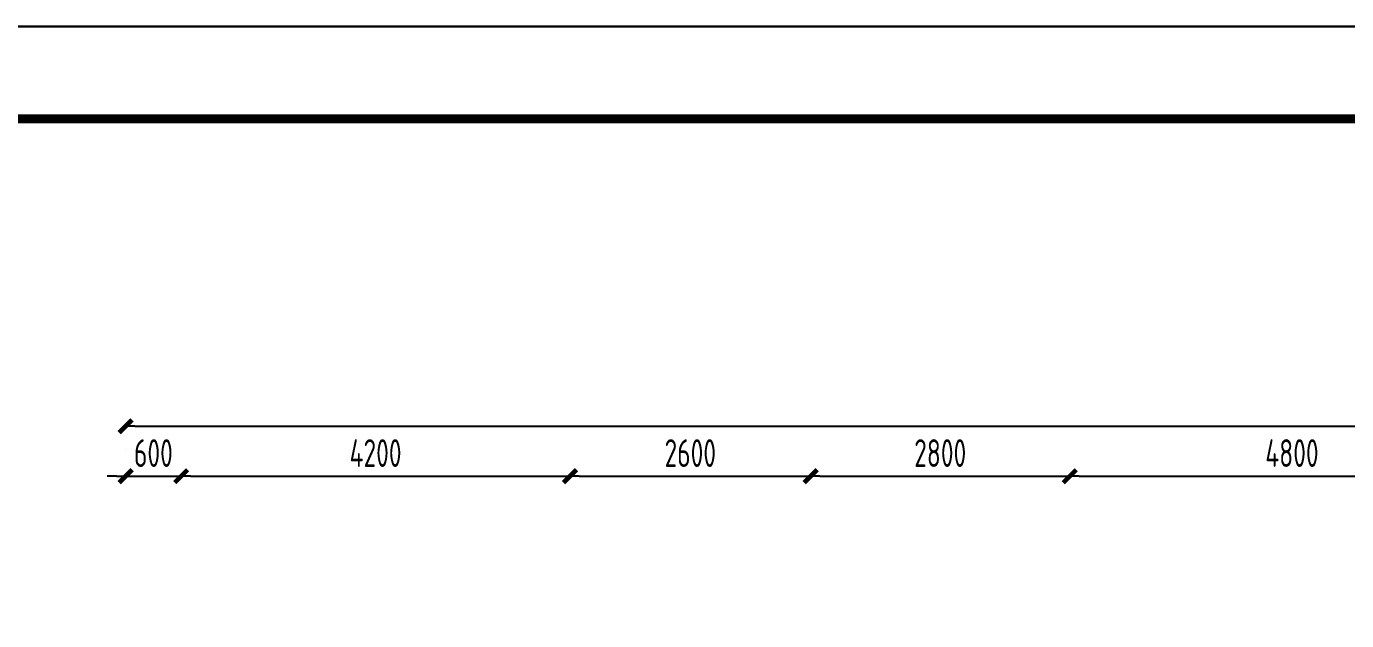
# Model space of a CAD drawing. Extents: x 580289 to 1106878, y -144605 to 78052.
# Drawn here: x 845607 to 859869, y 70686 to 77110 of the extents above; entities that cross this region are included whole.
import ezdxf

# ---------------------------------------------------------------- set-up
doc = ezdxf.new("R2010")
doc.units = 0
doc.header["$LTSCALE"] = 100
doc.layers.get('0').update_dxf_attribs({"linetype": 'CONTINUOUS'})
doc.layers.get('Defpoints').update_dxf_attribs({"linetype": 'CONTINUOUS'})
for name, color, linetype in [('DIM', 3, 'CONTINUOUS'), ('T图框', 7, 'CONTINUOUS'), ('图框', 254, 'CONTINUOUS')]:
    doc.layers.add(name, color=color, linetype=linetype)
doc.styles.add('TSSD_Dimension', font='Tssdeng.shx', dxfattribs={"width": 0.7, "bigfont": 'tssdchn.shx'})
doc.dimstyles.new('TSSD_100_100$0', dxfattribs={"dimtxt": 300, "dimasz": 100, "dimexe": 250, "dimexo": 250, "dimgap": 100, "dimtad": 1, "dimdec": 0, "dimzin": 0, "dimdsep": 46, "dimtxsty": 'TSSD_Dimension', "dimblk": '_TSDBK', "dimblk1": '_TSDBK', "dimblk2": '_TSDBK', "dimsah": 1, "dimcen": 0, "dimclrt": 7, "dimadec": 0, "dimazin": 0, "dimtfac": 1, "dimtdec": 0, "dimtix": 1, "dimtmove": 2, "dimatfit": 3, "dimldrblk": '_TSDBK', "dimfxl": 1, "dimtolj": 1, "dimtzin": 0, "dimarcsym": 0})

# ---------------------------------------------------------------- blocks, each defined once
blk = doc.blocks.new('_TSDBK')
blk.add_line((-1, 0), (0, 0))
at = {"const_width": 0.5}
blk.add_lwpolyline([(-0.7, -0.7), (0.7, 0.7)], dxfattribs=at)
blk = doc.blocks.new('*D1041')
at = {"layer": 'Defpoints', "color": 0}
for p in [(846679, 72247), (847279, 72247), (847279, 72247)]:
    blk.add_point(p, dxfattribs=at)
at = {"layer": 'DIM', "color": 0, "lineweight": -2}
for p, q in [((846579, 72247), (846479, 72247)), ((846679, 72247), (847279, 72247)), ((847379, 72247), (847479, 72247))]:
    blk.add_line(p, q, dxfattribs=at)
at = {"layer": 'DIM', "color": 0, "lineweight": -2, "xscale": 100, "yscale": 100, "zscale": 100}
blk.add_blockref('_TSDBK', (846679, 72247), dxfattribs=at)
at = {"layer": 'DIM', "color": 0, "lineweight": -2, "xscale": 100, "yscale": 100, "zscale": 100, "rotation": 180}
blk.add_blockref('_TSDBK', (847279, 72247), dxfattribs=at)
at = {"layer": 'DIM', "color": 7, "insert": (846979, 72497), "char_height": 300, "attachment_point": 5, "style": 'TSSD_Dimension'}
blk.add_mtext('\\A1;600', dxfattribs=at)
blk = doc.blocks.new('*D1042')
at = {"layer": 'Defpoints', "color": 0}
for p in [(847279, 72247), (851479, 72247), (851479, 72247)]:
    blk.add_point(p, dxfattribs=at)
at = {"layer": 'DIM', "color": 0, "lineweight": -2}
blk.add_line((847379, 72247), (851379, 72247), dxfattribs=at)
at = {"layer": 'DIM', "color": 0, "lineweight": -2, "xscale": 100, "yscale": 100, "zscale": 100, "rotation": 180}
blk.add_blockref('_TSDBK', (847279, 72247), dxfattribs=at)
at = {"layer": 'DIM', "color": 0, "lineweight": -2, "xscale": 100, "yscale": 100, "zscale": 100}
blk.add_blockref('_TSDBK', (851479, 72247), dxfattribs=at)
at = {"layer": 'DIM', "color": 7, "insert": (849379, 72497), "char_height": 300, "attachment_point": 5, "style": 'TSSD_Dimension'}
blk.add_mtext('\\A1;4200', dxfattribs=at)
blk = doc.blocks.new('*D1043')
at = {"layer": 'Defpoints', "color": 0}
for p in [(851479, 72247), (854079, 72247), (854079, 72247)]:
    blk.add_point(p, dxfattribs=at)
at = {"layer": 'DIM', "color": 0, "lineweight": -2}
blk.add_line((851579, 72247), (853979, 72247), dxfattribs=at)
at = {"layer": 'DIM', "color": 0, "lineweight": -2, "xscale": 100, "yscale": 100, "zscale": 100, "rotation": 180}
blk.add_blockref('_TSDBK', (851479, 72247), dxfattribs=at)
at = {"layer": 'DIM', "color": 0, "lineweight": -2, "xscale": 100, "yscale": 100, "zscale": 100}
blk.add_blockref('_TSDBK', (854079, 72247), dxfattribs=at)
at = {"layer": 'DIM', "color": 7, "insert": (852779, 72497), "char_height": 300, "attachment_point": 5, "style": 'TSSD_Dimension'}
blk.add_mtext('\\A1;2600', dxfattribs=at)
blk = doc.blocks.new('*D1044')
at = {"layer": 'Defpoints', "color": 0}
for p in [(854079, 72247), (856879, 72247), (856879, 72247)]:
    blk.add_point(p, dxfattribs=at)
at = {"layer": 'DIM', "color": 0, "lineweight": -2}
blk.add_line((854179, 72247), (856779, 72247), dxfattribs=at)
at = {"layer": 'DIM', "color": 0, "lineweight": -2, "xscale": 100, "yscale": 100, "zscale": 100, "rotation": 180}
blk.add_blockref('_TSDBK', (854079, 72247), dxfattribs=at)
at = {"layer": 'DIM', "color": 0, "lineweight": -2, "xscale": 100, "yscale": 100, "zscale": 100}
blk.add_blockref('_TSDBK', (856879, 72247), dxfattribs=at)
at = {"layer": 'DIM', "color": 7, "insert": (855479, 72497), "char_height": 300, "attachment_point": 5, "style": 'TSSD_Dimension'}
blk.add_mtext('\\A1;2800', dxfattribs=at)
blk = doc.blocks.new('*D1045')
at = {"layer": 'Defpoints', "color": 0}
for p in [(856879, 72247), (861679, 72247), (861679, 72247)]:
    blk.add_point(p, dxfattribs=at)
at = {"layer": 'DIM', "color": 0, "lineweight": -2}
for p, q in [((861679, 72497), (861679, 72497)), ((856979, 72247), (861579, 72247))]:
    blk.add_line(p, q, dxfattribs=at)
at = {"layer": 'DIM', "color": 0, "lineweight": -2, "xscale": 100, "yscale": 100, "zscale": 100, "rotation": 180}
blk.add_blockref('_TSDBK', (856879, 72247), dxfattribs=at)
at = {"layer": 'DIM', "color": 0, "lineweight": -2, "xscale": 100, "yscale": 100, "zscale": 100}
blk.add_blockref('_TSDBK', (861679, 72247), dxfattribs=at)
at = {"layer": 'DIM', "color": 7, "insert": (859279, 72497), "char_height": 300, "attachment_point": 5, "style": 'TSSD_Dimension'}
blk.add_mtext('\\A1;4800', dxfattribs=at)
blk = doc.blocks.new('*D1058')
at = {"layer": 'Defpoints', "color": 0}
for p in [(846679, 72787), (895879, 72787), (895879, 72787)]:
    blk.add_point(p, dxfattribs=at)
at = {"layer": 'DIM', "color": 0, "lineweight": -2}
for p, q in [((846779, 72787), (895779, 72787)), ((846679, 72537), (846679, 72537))]:
    blk.add_line(p, q, dxfattribs=at)
at = {"layer": 'DIM', "color": 0, "lineweight": -2, "xscale": 100, "yscale": 100, "zscale": 100, "rotation": 180}
blk.add_blockref('_TSDBK', (846679, 72787), dxfattribs=at)
at = {"layer": 'DIM', "color": 0, "lineweight": -2, "xscale": 100, "yscale": 100, "zscale": 100}
blk.add_blockref('_TSDBK', (895879, 72787), dxfattribs=at)
at = {"layer": 'DIM', "color": 7, "insert": (871279, 73037), "char_height": 300, "attachment_point": 5, "style": 'TSSD_Dimension'}
blk.add_mtext('\\A1;49200', dxfattribs=at)
blk = doc.blocks.new('A$C72C84CBD')
at = {"layer": '图框', "color": 0}
for points in [[(0, 0), (0, 59400), (84100, 59400), (84100, 0)], [(0, 0), (84100, 0), (84100, 59400), (0, 59400)]]:
    blk.add_lwpolyline(points, close=True, dxfattribs=at)
at = {"layer": '图框', "color": 0, "const_width": 100}
blk.add_lwpolyline([(2500, 1000), (83100, 1000), (83100, 58400), (2500, 58400)], close=True, dxfattribs=at)
blk = doc.blocks.new('图框')
at = {"layer": 'T图框', "color": 4}
blk.add_blockref('A$C72C84CBD', (602717, 102744), dxfattribs=at)

msp = doc.modelspace()

# ---------------------------------------------------------------- block references
at = {"layer": 'T图框'}
msp.add_blockref('图框', (234338.3, -85033.1), dxfattribs=at)

# ---------------------------------------------------------------- dimensions: what is measured, and where the dimension line sits
at = {"layer": 'DIM'}
for base, p1, p2, picture, middle in [((895878.9, 72786.6), (846678.9, 72786.6), (895878.9, 72786.6), '*D1058', (871278.9, 73036.6)), ((847278.9, 72247.2), (846678.9, 72247.2), (847278.9, 72247.2), '*D1041', (846978.9, 72497.2)), ((851478.9, 72247.2), (847278.9, 72247.2), (851478.9, 72247.2), '*D1042', (849378.9, 72497.2)), ((854078.9, 72247.2), (851478.9, 72247.2), (854078.9, 72247.2), '*D1043', (852778.9, 72497.2)), ((856878.9, 72247.2), (854078.9, 72247.2), (856878.9, 72247.2), '*D1044', (855478.9, 72497.2)), ((861678.9, 72247.2), (856878.9, 72247.2), (861678.9, 72247.2), '*D1045', (859278.9, 72497.2))]:
    dim = msp.add_linear_dim(base=base, p1=p1, p2=p2, dimstyle='TSSD_100_100$0', dxfattribs=at)
    dim.commit()
    dim.dimension.update_dxf_attribs({"geometry": picture, "text_midpoint": middle})

doc.saveas('drawing.dxf')
